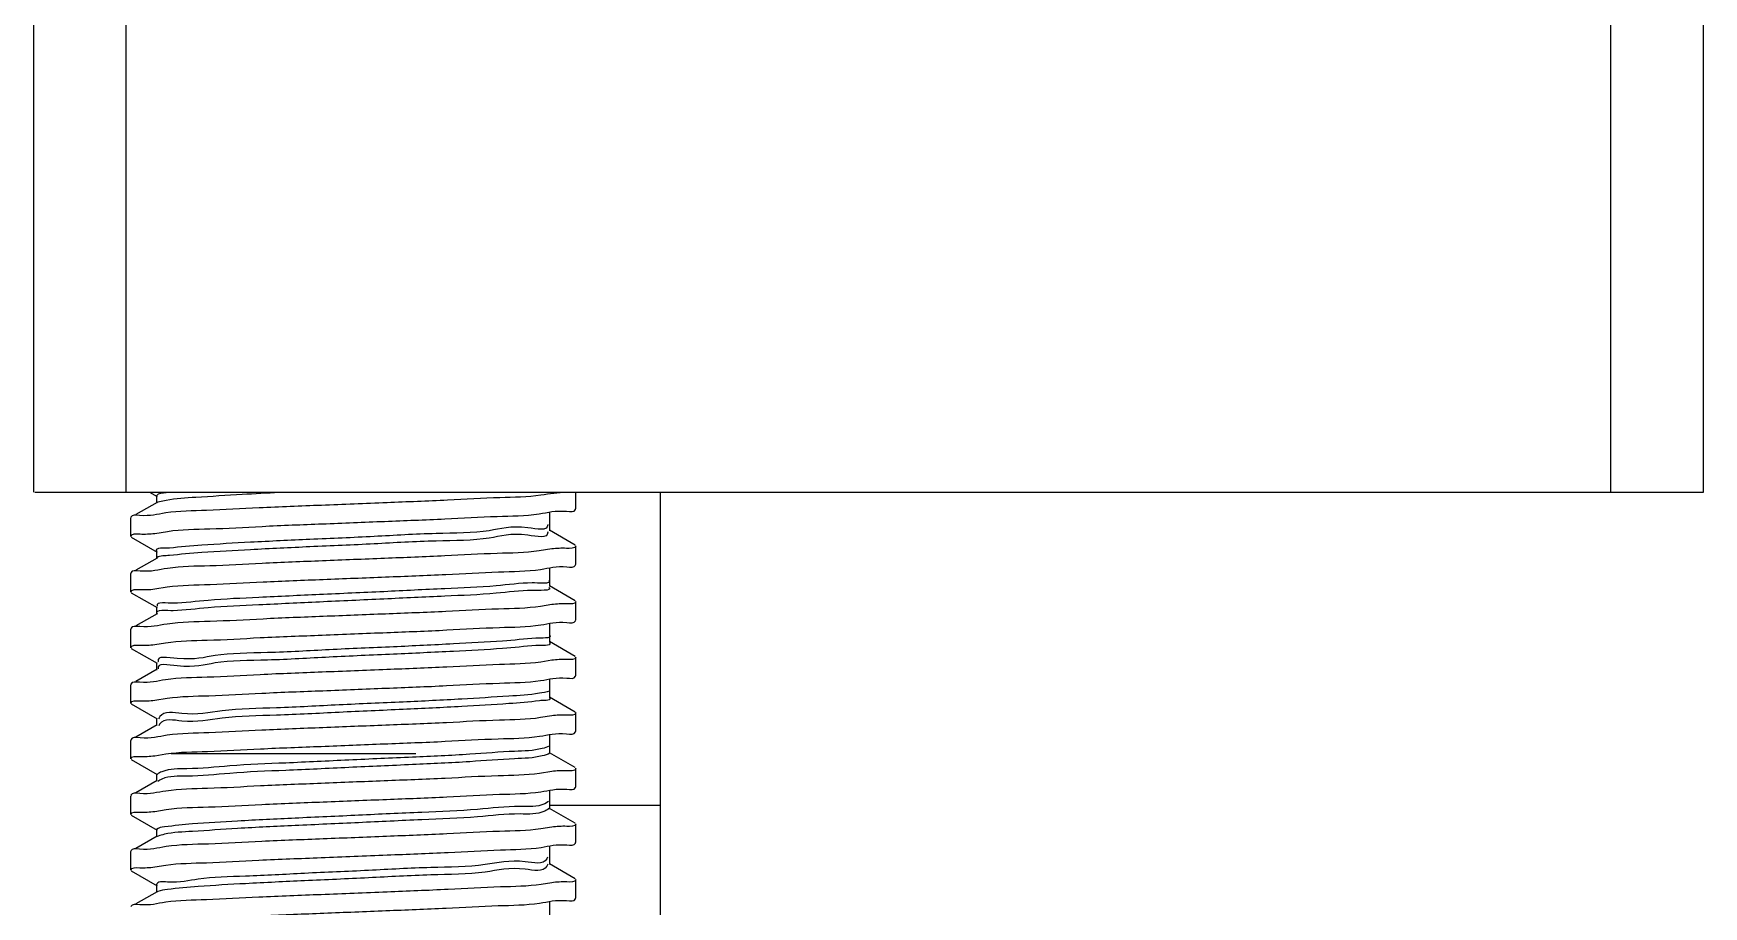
# Model space of a CAD drawing. Header units: millimetres. Extents: x -633009578 to 5705885, y -633235091 to 2571734.
# Drawn here: x 2463471.6 to 2463874.7, y 2001712.9 to 2001923.6 of the extents above; entities that cross this region are included whole.
import ezdxf

# ---------------------------------------------------------------- set-up
doc = ezdxf.new("R2010")
doc.units = ezdxf.units.MM
doc.header["$LTSCALE"] = 1000
doc.header["$MEASUREMENT"] = 0
doc.layers.get('0').update_dxf_attribs({"color": 9})
doc.layers.add('E-WIRE-系统', color=3, linetype='Continuous')

# ---------------------------------------------------------------- blocks, each defined once
blk = doc.blocks.new('G$CF4FACE3C')
at = {"layer": 'E-WIRE-系统'}
for p, q in [((-1494.57, 7095.32), (-1494.57, 4827.63)), ((-1474.32, 4827.63), (-1474.32, 7095.32)), ((-1150.37, 4827.63), (-1150.37, 7095.32)), ((-1130.12, 4827.63), (-1130.12, 7095.32)), ((-1494.23, 4827.63), (-1130.12, 4827.63)), ((-1467.6, 4825.37), (-1472.21, 4822.71)), ((-1469.22, 4827.63), (-1467.6, 4826.69)), ((-1467.73, 4826.84), (-1467.73, 4825.22)), ((-1467.4, 4825.41), (-1467.58, 4825.33)), ((-1465.62, 4825.83), (-1467.4, 4825.41)), ((-1376.24, 4824.01), (-1376.24, 4827.5)), ((-1357.75, 4466.94), (-1357.75, 4827.63)), ((-1473.23, 4822.12), (-1473.34, 4821.99)), ((-1473.34, 4817.94), (-1473.34, 4821.99)), ((-1381.85, 4819.15), (-1381.85, 4823.3)), ((-1376.36, 4823.88), (-1376.24, 4824.01)), ((-1468.1, 4818.63), (-1465.3, 4819.07)), ((-1382.37, 4819.05), (-1382.35, 4818.86)), ((-1382.35, 4820.57), (-1382.35, 4820.48)), ((-1376.36, 4816.05), (-1381.98, 4819.3)), ((-1473.23, 4817.81), (-1467.6, 4814.55)), ((-1467.73, 4814.7), (-1467.73, 4813.09)), ((-1381.48, 4815.23), (-1384.24, 4814.79)), ((-1376.24, 4811.87), (-1376.24, 4815.92)), ((-1467.6, 4813.24), (-1472.21, 4810.57)), ((-1381.85, 4807.02), (-1381.85, 4811.14)), ((-1376.36, 4811.74), (-1376.24, 4811.87)), ((-1473.23, 4809.98), (-1473.34, 4809.85)), ((-1473.34, 4805.8), (-1473.34, 4809.85)), ((-1376.36, 4803.91), (-1381.98, 4807.17)), ((-1473.23, 4805.67), (-1467.6, 4802.42)), ((-1468.1, 4806.5), (-1465.39, 4806.93)), ((-1376.24, 4799.74), (-1376.24, 4803.78)), ((-1467.6, 4801.1), (-1472.21, 4798.44)), ((-1467.73, 4802.57), (-1467.73, 4800.95)), ((-1381.48, 4803.07), (-1383.91, 4802.68)), ((-1473.23, 4797.85), (-1473.34, 4797.71)), ((-1473.34, 4793.67), (-1473.34, 4797.71)), ((-1381.85, 4794.88), (-1381.85, 4799)), ((-1376.36, 4799.6), (-1376.24, 4799.74)), ((-1473.23, 4793.53), (-1467.6, 4790.28)), ((-1468.11, 4794.38), (-1465.72, 4794.76)), ((-1376.36, 4791.78), (-1381.98, 4795.03)), ((-1467.6, 4788.96), (-1472.21, 4786.3)), ((-1467.73, 4790.43), (-1467.73, 4788.81)), ((-1381.48, 4790.93), (-1383.88, 4790.55)), ((-1376.24, 4787.6), (-1376.24, 4791.64)), ((-1473.23, 4785.71), (-1473.34, 4785.58)), ((-1473.34, 4781.53), (-1473.34, 4785.58)), ((-1381.85, 4782.74), (-1381.85, 4786.86)), ((-1376.36, 4787.47), (-1376.24, 4787.6)), ((-1468.1, 4782.22), (-1465.36, 4782.65)), ((-1376.36, 4779.64), (-1381.98, 4782.89)), ((-1473.23, 4781.4), (-1467.6, 4778.14)), ((-1467.73, 4778.29), (-1467.73, 4776.68)), ((-1381.48, 4778.8), (-1383.89, 4778.41)), ((-1376.24, 4775.46), (-1376.24, 4779.51)), ((-1467.6, 4776.83), (-1472.21, 4774.16)), ((-1467.11, 4776.85), (-1467.22, 4776.65)), ((-1467.09, 4776.89), (-1467.11, 4776.85)), ((-1381.85, 4770.61), (-1381.85, 4774.75)), ((-1376.36, 4775.33), (-1376.24, 4775.46)), ((-1473.23, 4773.57), (-1473.34, 4773.44)), ((-1473.34, 4769.39), (-1473.34, 4773.44)), ((-1376.36, 4767.5), (-1381.98, 4770.76)), ((-1473.23, 4769.26), (-1467.6, 4766.01)), ((-1468.11, 4770.1), (-1465.66, 4770.5)), ((-1464.48, 4770.6), (-1411.11, 4770.6)), ((-1376.24, 4763.32), (-1376.24, 4767.37)), ((-1467.6, 4764.69), (-1472.21, 4762.03)), ((-1467.73, 4766.16), (-1467.73, 4764.54)), ((-1467.24, 4764.62), (-1467.43, 4764.48)), ((-1467.18, 4764.66), (-1467.24, 4764.62)), ((-1381.48, 4766.68), (-1384.13, 4766.25)), ((-1473.23, 4761.43), (-1473.34, 4761.3)), ((-1473.34, 4757.26), (-1473.34, 4761.3)), ((-1382.17, 4760.15), (-1382.99, 4759.64)), ((-1381.85, 4758.47), (-1381.85, 4762.59)), ((-1376.36, 4763.19), (-1376.24, 4763.32)), ((-1473.23, 4757.12), (-1467.6, 4753.87)), ((-1468.11, 4757.96), (-1465.61, 4758.36)), ((-1376.36, 4755.37), (-1381.98, 4758.62)), ((-1381.85, 4759.32), (-1357.75, 4759.32)), ((-1467.6, 4752.55), (-1472.21, 4749.89)), ((-1467.73, 4754.02), (-1467.73, 4752.4)), ((-1467.35, 4752.54), (-1467.54, 4752.45)), ((-1381.48, 4754.52), (-1383.87, 4754.14)), ((-1376.24, 4751.19), (-1376.24, 4755.23)), ((-1473.23, 4749.3), (-1473.34, 4749.17)), ((-1473.34, 4745.12), (-1473.34, 4749.17)), ((-1381.85, 4746.33), (-1381.85, 4750.44)), ((-1376.36, 4751.06), (-1376.24, 4751.19)), ((-1468.11, 4745.83), (-1465.68, 4746.22)), ((-1382.39, 4747.95), (-1382.55, 4747.6)), ((-1382.35, 4746.47), (-1382.55, 4745.98)), ((-1376.36, 4743.23), (-1381.98, 4746.48)), ((-1473.23, 4744.99), (-1467.6, 4741.73)), ((-1467.73, 4741.88), (-1467.73, 4740.26)), ((-1381.47, 4742.38), (-1383.78, 4742.01)), ((-1376.24, 4739.05), (-1376.24, 4743.1)), ((-1467.6, 4740.41), (-1472.21, 4737.75)), ((-1467.43, 4740.49), (-1467.61, 4740.42)), ((-1381.85, 4734.2), (-1381.85, 4738.34)), ((-1376.36, 4738.92), (-1376.24, 4739.05))]:
    blk.add_line(p, q, dxfattribs=at)
for points, start_tangent, end_tangent in [([(-1465.62, 4827.45), (-1467.72, 4826.84)], (-0.983144, -0.182832), (-0.443944, -0.896054)), ([(-1383.82, 4826.96), (-1392.76, 4826.41), (-1404.18, 4825.87), (-1417.41, 4825.32), (-1431.74, 4824.74), (-1445.32, 4824.18), (-1456.8, 4823.63), (-1465.7, 4823.08)], (-0.989075, -0.147412), (-0.989121, -0.147102)), ([(-1440.92, 4827.53), (-1449.02, 4827.1), (-1459.15, 4826.47), (-1465.62, 4825.83)], (-0.998958, -0.045637), (-0.983144, -0.182832)), ([(-1378.23, 4827.51), (-1383.82, 4826.96)], (-0.999464, 0.032734), (-0.989075, -0.147412)), ([(-1465.7, 4823.08), (-1471.39, 4822.54), (-1473.32, 4822.15)], (-0.989121, -0.147102), (-0.307287, -0.951617)), ([(-1465.3, 4819.07), (-1456.11, 4819.62), (-1444.69, 4820.16), (-1431.51, 4820.71), (-1417.94, 4821.25), (-1404.78, 4821.8), (-1393.37, 4822.33), (-1384.24, 4822.89)], (0.989285, 0.145996), (0.989281, 0.146022)), ([(-1384.24, 4822.89), (-1378.26, 4823.45), (-1376.27, 4823.85)], (0.989281, 0.146022), (0.294052, 0.955789)), ([(-1473.34, 4817.94), (-1471.31, 4818.5)], (0, 1), (0.999156, -0.041066)), ([(-1471.31, 4818.5), (-1468.1, 4818.63)], (0.999156, -0.041066), (0.992451, 0.122644)), ([(-1382.35, 4820.48), (-1386.7, 4819.85), (-1395.12, 4819.21), (-1406.71, 4818.58), (-1420.22, 4817.94), (-1434.23, 4817.31), (-1447.22, 4816.68), (-1457.82, 4816.04), (-1464.9, 4815.41)], (0.050572, -0.99872), (-0.994102, -0.108448)), ([(-1382.35, 4818.86), (-1386.7, 4818.23), (-1395.12, 4817.59), (-1406.71, 4816.96), (-1420.22, 4816.33), (-1434.23, 4815.69), (-1447.22, 4815.06), (-1457.82, 4814.43), (-1464.9, 4813.79)], (0.050572, -0.99872), (-0.994102, -0.108448)), ([(-1464.9, 4815.41), (-1467.7, 4814.78), (-1467.68, 4814.75)], (-0.994102, -0.108448), (0.660209, -0.751082)), ([(-1384.24, 4814.79), (-1393.37, 4814.24), (-1404.78, 4813.7), (-1417.94, 4813.16), (-1431.51, 4812.62), (-1444.69, 4812.07), (-1456.11, 4811.53), (-1465.3, 4810.98)], (-0.989281, -0.146022), (-0.989285, -0.145996)), ([(-1378.26, 4815.36), (-1381.48, 4815.23)], (-0.999185, 0.04037), (-0.992246, -0.124289)), ([(-1376.24, 4815.92), (-1378.26, 4815.36)], (0, -1), (-0.999185, 0.04037)), ([(-1465.3, 4810.98), (-1471.31, 4810.41), (-1473.32, 4810.01)], (-0.989285, -0.145996), (-0.291656, -0.956523)), ([(-1464.9, 4813.79), (-1467.65, 4813.3)], (-0.994102, -0.108448), (-0.813214, -0.581965)), ([(-1465.39, 4806.93), (-1456.03, 4807.49), (-1444.47, 4808.03), (-1431.35, 4808.58), (-1417.74, 4809.12), (-1404.55, 4809.67), (-1393.07, 4810.21), (-1383.91, 4810.77)], (0.989217, 0.146455), (0.989112, 0.147164)), ([(-1383.91, 4810.77), (-1378.16, 4811.33), (-1376.27, 4811.71)], (0.989112, 0.147164), (0.314206, 0.949355)), ([(-1385.76, 4807.81), (-1393.61, 4807.17), (-1404.79, 4806.54), (-1418.1, 4805.9), (-1432.13, 4805.27), (-1445.37, 4804.64), (-1456.42, 4804), (-1464.09, 4803.37)], (-0.999932, -0.01166), (-0.999283, -0.03787)), ([(-1382.07, 4808.43), (-1385.76, 4807.81)], (0.562753, -0.826625), (-0.999932, -0.01166)), ([(-1473.34, 4805.8), (-1471.37, 4806.36)], (0, 1), (0.999261, -0.038442)), ([(-1471.37, 4806.36), (-1468.1, 4806.5)], (0.999261, -0.038442), (0.99199, 0.126313)), ([(-1464.09, 4803.37), (-1467.57, 4802.74), (-1467.56, 4802.72)], (-0.999283, -0.03787), (0.656892, -0.753985)), ([(-1385.76, 4806.19), (-1393.61, 4805.55), (-1404.79, 4804.92), (-1418.1, 4804.29), (-1432.13, 4803.65), (-1445.37, 4803.02), (-1456.42, 4802.38), (-1464.09, 4801.75)], (-0.999932, -0.01166), (-0.999283, -0.03787)), ([(-1382.09, 4806.84), (-1382.07, 4806.82), (-1385.76, 4806.19)], (0.611896, -0.790939), (-0.999932, -0.01166)), ([(-1376.24, 4803.78), (-1378.16, 4803.24)], (0, -1), (-0.999398, 0.034699)), ([(-1464.09, 4801.75), (-1467.58, 4801.12)], (-0.999283, -0.03787), (0.610296, -0.792173)), ([(-1383.91, 4802.68), (-1393.07, 4802.12), (-1404.55, 4801.58), (-1417.74, 4801.03), (-1431.35, 4800.49), (-1444.47, 4799.94), (-1456.03, 4799.4), (-1465.39, 4798.83)], (-0.989112, -0.147164), (-0.989217, -0.146455)), ([(-1378.16, 4803.24), (-1381.48, 4803.07)], (-0.999398, 0.034699), (-0.990801, -0.135325)), ([(-1465.39, 4798.83), (-1471.37, 4798.27), (-1473.32, 4797.87)], (-0.989217, -0.146455), (-0.301981, -0.953314)), ([(-1465.72, 4794.76), (-1456.66, 4795.32), (-1445.09, 4795.87), (-1431.56, 4796.43), (-1417.47, 4796.99), (-1404.38, 4797.54), (-1392.89, 4798.09), (-1383.88, 4798.64)], (0.98905, 0.147582), (0.989078, 0.147396)), ([(-1381.91, 4796.4), (-1384.92, 4795.76)], (0.574035, -0.818831), (-0.996119, -0.08802)), ([(-1383.88, 4798.64), (-1378.19, 4799.19), (-1376.27, 4799.57)], (0.989078, 0.147396), (0.307648, 0.9515)), ([(-1473.34, 4793.67), (-1471.4, 4794.21)], (0, 1), (0.999373, -0.035394)), ([(-1471.4, 4794.21), (-1468.11, 4794.38)], (0.999373, -0.035394), (0.990671, 0.136275)), ([(-1384.92, 4795.76), (-1392.18, 4795.13), (-1402.92, 4794.5), (-1416, 4793.86), (-1430.01, 4793.23), (-1443.46, 4792.6), (-1454.93, 4791.96), (-1463.18, 4791.33), (-1467.33, 4790.69), (-1467.3, 4790.61)], (-0.996119, -0.08802), (0.383965, -0.923347)), ([(-1384.92, 4794.15), (-1392.18, 4793.51), (-1402.92, 4792.88), (-1416, 4792.25), (-1430.01, 4791.61), (-1443.46, 4790.98), (-1454.93, 4790.34), (-1463.18, 4789.71), (-1467.33, 4789.08)], (-0.996119, -0.08802), (0.30337, -0.952873)), ([(-1381.93, 4794.81), (-1381.91, 4794.78), (-1384.92, 4794.15)], (0.687025, -0.726634), (-0.996119, -0.08802)), ([(-1467.33, 4789.08), (-1467.33, 4789.06)], (0.303369, -0.952873), (0.32394, -0.946078)), ([(-1383.88, 4790.55), (-1392.89, 4790), (-1404.38, 4789.45), (-1417.47, 4788.9), (-1431.56, 4788.34), (-1445.09, 4787.78), (-1456.66, 4787.23), (-1465.72, 4786.67)], (-0.989078, -0.147396), (-0.98905, -0.147582)), ([(-1378.19, 4791.1), (-1381.48, 4790.93)], (-0.999351, 0.03603), (-0.990781, -0.135471)), ([(-1376.24, 4791.64), (-1378.19, 4791.1)], (0, -1), (-0.999351, 0.03603)), ([(-1465.72, 4786.67), (-1471.4, 4786.12), (-1473.32, 4785.74)], (-0.98905, -0.147582), (-0.310096, -0.950705)), ([(-1465.36, 4782.65), (-1456.28, 4783.2), (-1444.71, 4783.75), (-1431.39, 4784.3), (-1417.67, 4784.85), (-1404.4, 4785.4), (-1392.9, 4785.95), (-1383.89, 4786.5)], (0.989255, 0.146204), (0.989075, 0.147414)), ([(-1383.89, 4786.5), (-1378.19, 4787.05), (-1376.27, 4787.44)], (0.989075, 0.147414), (0.307439, 0.951568)), ([(-1473.34, 4781.53), (-1471.31, 4782.09)], (0, 1), (0.999165, -0.040846)), ([(-1471.31, 4782.09), (-1468.1, 4782.22)], (0.999165, -0.040846), (0.992231, 0.124411)), ([(-1384.17, 4783.72), (-1390.83, 4783.09), (-1401.11, 4782.46), (-1413.91, 4781.82), (-1427.88, 4781.19), (-1441.51, 4780.56), (-1453.37, 4779.92), (-1462.17, 4779.29), (-1466.99, 4778.65), (-1467.27, 4778.13)], (-0.987462, -0.157856), (-0.331596, -0.943422)), ([(-1384.17, 4782.11), (-1390.83, 4781.47), (-1401.11, 4780.84), (-1413.91, 4780.2), (-1427.88, 4779.57), (-1441.51, 4778.94), (-1453.37, 4778.3), (-1462.17, 4777.67), (-1466.99, 4777.04), (-1467.09, 4776.89)], (-0.987462, -0.157856), (-0.52804, -0.849219)), ([(-1381.98, 4784.22), (-1384.17, 4783.72)], (-0.88552, -0.464601), (-0.987462, -0.157856)), ([(-1381.85, 4782.74), (-1384.17, 4782.11)], (0.106699, -0.994291), (-0.987462, -0.157856)), ([(-1383.89, 4778.41), (-1392.9, 4777.86), (-1404.4, 4777.31), (-1417.67, 4776.76), (-1431.39, 4776.21), (-1444.71, 4775.66), (-1456.28, 4775.11), (-1465.36, 4774.56)], (-0.989075, -0.147414), (-0.989255, -0.146204)), ([(-1378.19, 4778.96), (-1381.48, 4778.8)], (-0.999349, 0.03609), (-0.990797, -0.135356)), ([(-1376.24, 4779.51), (-1378.19, 4778.96)], (0, -1), (-0.999349, 0.03609)), ([(-1465.36, 4774.56), (-1471.31, 4774), (-1473.32, 4773.6)], (-0.989255, -0.146204), (-0.291532, -0.956561)), ([(-1465.66, 4770.5), (-1456.6, 4771.05), (-1445.05, 4771.6), (-1431.77, 4772.15), (-1418.03, 4772.7), (-1404.73, 4773.25), (-1393.16, 4773.8), (-1384.13, 4774.35)], (0.989084, 0.147352), (0.989218, 0.146453)), ([(-1384.13, 4774.35), (-1378.26, 4774.9), (-1376.27, 4775.3)], (0.989218, 0.146453), (0.295725, 0.955273)), ([(-1383.53, 4771.68), (-1389.56, 4771.05), (-1399.35, 4770.42), (-1411.85, 4769.78), (-1425.74, 4769.15), (-1439.52, 4768.51), (-1451.73, 4767.88), (-1461.07, 4767.25), (-1466.54, 4766.61), (-1467.54, 4765.99)], (-0.966727, -0.255809), (-0.645316, -0.763916)), ([(-1382.05, 4772.19), (-1383.53, 4771.68)], (-0.863728, -0.503958), (-0.966727, -0.255809)), ([(-1381.92, 4770.67), (-1383.53, 4770.07)], (-0.682491, -0.730894), (-0.966727, -0.255809)), ([(-1473.34, 4769.39), (-1471.38, 4769.94)], (0, 1), (0.999327, -0.036682)), ([(-1471.38, 4769.94), (-1468.11, 4770.1)], (0.999327, -0.036682), (0.99098, 0.134006)), ([(-1383.53, 4770.07), (-1389.56, 4769.43), (-1399.35, 4768.8), (-1411.85, 4768.16), (-1425.74, 4767.53), (-1439.52, 4766.9), (-1451.73, 4766.26), (-1461.07, 4765.63), (-1466.54, 4765), (-1467.18, 4764.66)], (-0.966727, -0.255809), (-0.851243, -0.524772)), ([(-1376.24, 4767.37), (-1378.26, 4766.81)], (0, -1), (-0.999217, 0.039577)), ([(-1384.13, 4766.25), (-1393.16, 4765.71), (-1404.73, 4765.16), (-1418.03, 4764.61), (-1431.77, 4764.06), (-1445.05, 4763.5), (-1456.6, 4762.96), (-1465.66, 4762.4)], (-0.989218, -0.146453), (-0.989084, -0.147352)), ([(-1378.26, 4766.81), (-1381.48, 4766.68)], (-0.999217, 0.039577), (-0.991833, -0.127546)), ([(-1465.66, 4762.4), (-1471.38, 4761.85), (-1473.32, 4761.46)], (-0.989084, -0.147352), (-0.305372, -0.952233)), ([(-1465.61, 4758.36), (-1456.37, 4758.92), (-1444.74, 4759.47), (-1431.31, 4760.03), (-1417.49, 4760.58), (-1404.35, 4761.13), (-1392.85, 4761.68), (-1383.87, 4762.23)], (0.989083, 0.147359), (0.989101, 0.147242)), ([(-1383.87, 4762.23), (-1378.19, 4762.78), (-1376.27, 4763.16)], (0.989101, 0.147242), (0.309297, 0.950966)), ([(-1473.34, 4757.26), (-1471.4, 4757.8)], (0, 1), (0.999343, -0.036243)), ([(-1471.4, 4757.8), (-1468.11, 4757.96)], (0.999343, -0.036243), (0.991121, 0.132966)), ([(-1382.99, 4759.64), (-1388.38, 4759.01), (-1397.66, 4758.38), (-1409.83, 4757.74), (-1423.6, 4757.11), (-1437.49, 4756.47), (-1450.03, 4755.84), (-1459.88, 4755.21), (-1465.99, 4754.57), (-1467.68, 4753.97)], (-0.894203, -0.447662), (-0.672614, -0.739994)), ([(-1382.99, 4758.02), (-1388.38, 4757.39), (-1397.66, 4756.76), (-1409.83, 4756.12), (-1423.6, 4755.49), (-1437.49, 4754.86), (-1450.03, 4754.22), (-1459.88, 4753.59), (-1465.99, 4752.95), (-1467.35, 4752.54)], (-0.894203, -0.447662), (-0.920859, -0.389897)), ([(-1382.07, 4758.64), (-1382.99, 4758.02)], (-0.628218, -0.778037), (-0.894203, -0.447662)), ([(-1383.87, 4754.14), (-1392.85, 4753.59), (-1404.35, 4753.04), (-1417.49, 4752.49), (-1431.31, 4751.94), (-1444.74, 4751.38), (-1456.37, 4750.83), (-1465.61, 4750.27)], (-0.989101, -0.147242), (-0.989083, -0.147359)), ([(-1378.19, 4754.69), (-1381.48, 4754.52)], (-0.999365, 0.035629), (-0.990724, -0.135891)), ([(-1376.24, 4755.23), (-1378.19, 4754.69)], (0, -1), (-0.999365, 0.035629)), ([(-1465.61, 4750.27), (-1471.4, 4749.71), (-1473.32, 4749.33)], (-0.989083, -0.147359), (-0.308241, -0.951308)), ([(-1465.68, 4746.22), (-1456.83, 4746.76), (-1445.39, 4747.31), (-1431.8, 4747.87), (-1417.4, 4748.45), (-1404.05, 4749.01), (-1392.67, 4749.55), (-1383.78, 4750.1)], (0.989163, 0.146821), (0.989073, 0.147425)), ([(-1383.78, 4750.1), (-1378.17, 4750.64), (-1376.27, 4751.03)], (0.989073, 0.147425), (0.312949, 0.94977)), ([(-1473.34, 4745.12), (-1471.38, 4745.67)], (0, 1), (0.999335, -0.036453)), ([(-1471.38, 4745.67), (-1468.11, 4745.83)], (0.999335, -0.036453), (0.99087, 0.13482)), ([(-1382.55, 4747.6), (-1387.29, 4746.97), (-1396.03, 4746.33), (-1407.84, 4745.7), (-1421.46, 4745.07), (-1435.43, 4744.43), (-1448.27, 4743.8), (-1458.6, 4743.17), (-1465.33, 4742.53), (-1467.73, 4741.9), (-1467.73, 4741.88)], (-0.505307, -0.862939), (0.325803, -0.945438)), ([(-1382.55, 4745.98), (-1387.29, 4745.35), (-1396.03, 4744.72), (-1407.84, 4744.08), (-1421.46, 4743.45), (-1435.43, 4742.82), (-1448.27, 4742.18), (-1458.6, 4741.55), (-1465.33, 4740.91), (-1467.43, 4740.49)], (-0.505307, -0.862939), (-0.942703, -0.333632)), ([(-1383.78, 4742.01), (-1392.67, 4741.46), (-1404.05, 4740.92), (-1417.4, 4740.36), (-1431.8, 4739.78), (-1445.39, 4739.22), (-1456.83, 4738.67), (-1465.68, 4738.13)], (-0.989073, -0.147425), (-0.989163, -0.146821)), ([(-1378.17, 4742.55), (-1381.47, 4742.38)], (-0.999406, 0.034469), (-0.990328, -0.138746)), ([(-1376.24, 4743.1), (-1378.17, 4742.55)], (0, -1), (-0.999406, 0.034469)), ([(-1465.68, 4738.13), (-1471.38, 4737.58), (-1473.32, 4737.19)], (-0.989163, -0.146821), (-0.305858, -0.952077)), ([(-1465.2, 4734.12), (-1455.88, 4734.67), (-1444.4, 4735.21), (-1431.21, 4735.76), (-1417.64, 4736.3), (-1404.51, 4736.85), (-1393.14, 4737.39), (-1384.14, 4737.93)], (0.989293, 0.145942), (0.989268, 0.14611)), ([(-1384.14, 4737.93), (-1378.25, 4738.49), (-1376.27, 4738.89)], (0.989268, 0.14611), (0.297475, 0.95473))]:
    blk.add_spline(points, degree=3, dxfattribs=dict(at, start_tangent=start_tangent, end_tangent=end_tangent))

msp = doc.modelspace()

# ---------------------------------------------------------------- block references
at = {"xscale": 1.10592, "yscale": 1.10592, "zscale": 1.10592}
msp.add_blockref('G$CF4FACE3C', (2465124.5, 1996473.94, -46.08), dxfattribs=at)

doc.saveas('drawing.dxf')
